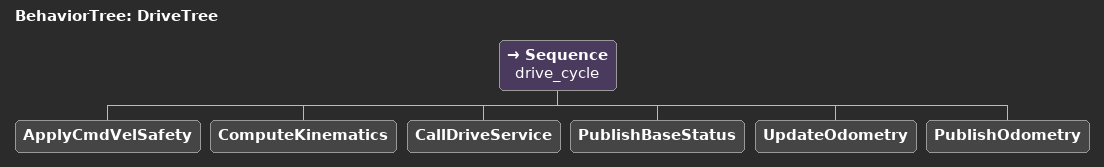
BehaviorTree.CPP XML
<?xml version="1.0"?>
<root BTCPP_format="4">
  <BehaviorTree ID="DriveTree">
    <Sequence name="drive_cycle">
      <ApplyCmdVelSafety />
      <ComputeKinematics />
      <CallDriveService />
      <PublishBaseStatus />
      <UpdateOdometry />
      <PublishOdometry />
    </Sequence>
  </BehaviorTree>
</root>
